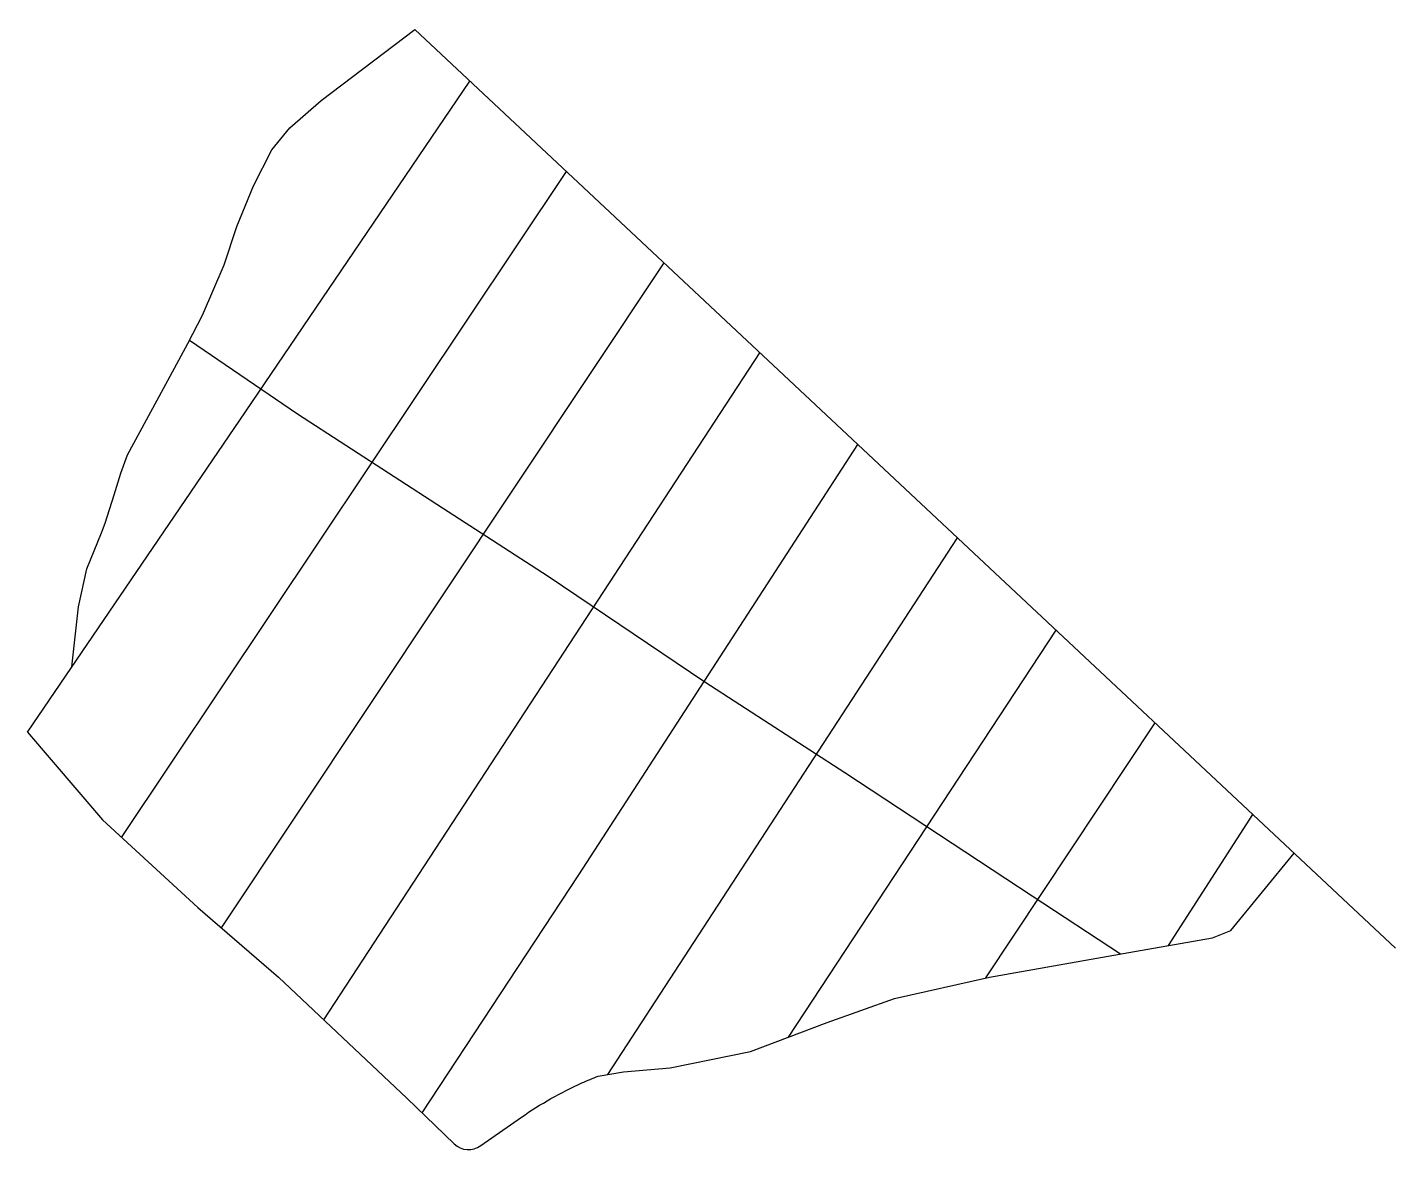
# Model space of a CAD drawing. Header units: millimetres. Extents: x 336854 to 337471, y 7371135 to 7371641.
import ezdxf

# ---------------------------------------------------------------- set-up
doc = ezdxf.new("R2010")
doc.units = ezdxf.units.MM
for name, color, linetype in [('AVENIDA GUATEMALA - DJI_0014', 2, 'Continuous'), ('AVENIDA MONTEMOR - DJI_0010', 1, 'Continuous'), ('AVENIDA VITÓRIA - DJI_0009', 8, 'Continuous'), ('RUA DOS COCAIS - DJI_0011', 3, 'Continuous'), ('RUA DOS EDUCANDÁRIOS - DJI_0012', 1, 'Continuous'), ('RUA DOS INGAZEIROS - DJI_0002', 3, 'Continuous'), ('RUA DOS JATOBÁS - DJI_0001', 4, 'Continuous'), ('RUA DOS JEQUITIBÁS - DJI_0007', 5, 'Continuous'), ('RUA DOS PINHAIS - DJI_0004', 1, 'Continuous'), ('RUA IPÊ AMARELO - DJI_0003', 2, 'Continuous'), ('RUA PAINEIRAS - DJI_0006', 6, 'Continuous'), ('RUA PAU BRASIL - DJI_0005', 8, 'Continuous'), ('RUA TUPINAMBÁS - DJI_0008', 4, 'Continuous')]:
    doc.layers.add(name, color=color, linetype=linetype)

msp = doc.modelspace()

# ---------------------------------------------------------------- linework, layer by layer
at = {"layer": 'AVENIDA GUATEMALA - DJI_0014', "linetype": 'Continuous'}
msp.add_lwpolyline([(336853.63, 7371323.35), (336887.49, 7371283.76), (336930.5, 7371244.26), (336966.94, 7371212.78), (337024.86, 7371158.32), (337046.17, 7371137.64, 0.37068), (337058.18, 7371136.92), (337076.54, 7371149.69, -0.046865), (337103.83, 7371165.11, -0.011933), (337111.21, 7371168.19), (337122.57, 7371170.19), (337143.62, 7371171.93), (337179.83, 7371179.36), (337214.51, 7371192.35), (337244.92, 7371203.2), (337287.69, 7371212.82), (337353.16, 7371224.41), (337388.32, 7371230.63), (337396.59, 7371233.95), (337425.13, 7371268.76)], format="xyb", dxfattribs=at)
at = {"layer": 'AVENIDA MONTEMOR - DJI_0010', "linetype": 'Continuous'}
msp.add_lwpolyline([(337028.45, 7371640.31), (337470.94, 7371225.86)], dxfattribs=at)
at = {"layer": 'AVENIDA VITÓRIA - DJI_0009', "linetype": 'Continuous'}
msp.add_lwpolyline([(336926.79, 7371500.19), (336975.46, 7371466.91), (337040.96, 7371424.51), (337088.58, 7371393.68), (337159.28, 7371346.1), (337222.47, 7371305.08), (337306.99, 7371249.5), (337346.84, 7371223.29)], dxfattribs=at)
at = {"layer": 'RUA DOS COCAIS - DJI_0011', "linetype": 'Continuous'}
msp.add_lwpolyline([(337286.11, 7371212.46), (337286.11, 7371212.46), (337362.42, 7371327.5)], dxfattribs=at)
at = {"layer": 'RUA DOS EDUCANDÁRIOS - DJI_0012', "linetype": 'Continuous'}
msp.add_lwpolyline([(337368.45, 7371227.11), (337368.45, 7371227.11), (337406.58, 7371286.14)], dxfattribs=at)
at = {"layer": 'RUA DOS INGAZEIROS - DJI_0002', "linetype": 'Continuous'}
msp.add_lwpolyline([(336853.63, 7371323.35), (336951.97, 7371467.8), (336951.97, 7371467.8), (337053.29, 7371617.05)], dxfattribs=at)
at = {"layer": 'RUA DOS JATOBÁS - DJI_0001', "linetype": 'Continuous'}
msp.add_lwpolyline([(336873.69, 7371352.81), (336876.71, 7371379.84), (336880.46, 7371397.02), (336887.02, 7371413.19), (336888.73, 7371417.64), (336892.77, 7371430.46), (336895.84, 7371440.17), (336898.79, 7371448.42), (336915.05, 7371478.31), (336925.99, 7371498.67), (336932.69, 7371511.41), (336942.37, 7371534.15), (336948.15, 7371551.48), (336955.63, 7371569.78), (336963.91, 7371586.05), (336971.99, 7371595.93), (336986.22, 7371608.21), (337028.45, 7371640.31)], dxfattribs=at)
msp.add_lwpolyline([(337029.7, 7371641.26), (337029.7, 7371641.26), (337029.7, 7371641.26)], close=True, dxfattribs=at)
at = {"layer": 'RUA DOS JEQUITIBÁS - DJI_0007', "linetype": 'Continuous'}
msp.add_lwpolyline([(337115.58, 7371168.96), (337115.58, 7371168.96), (337115.58, 7371168.96), (337273.33, 7371410.95)], dxfattribs=at)
at = {"layer": 'RUA DOS PINHAIS - DJI_0004', "linetype": 'Continuous'}
msp.add_lwpolyline([(337140.8, 7371535.08), (336941.11, 7371235.09)], dxfattribs=at)
at = {"layer": 'RUA IPÊ AMARELO - DJI_0003', "linetype": 'Continuous'}
msp.add_lwpolyline([(336896.12, 7371275.83), (336896.12, 7371275.83), (336896.12, 7371275.83), (336896.12, 7371275.83), (336896.12, 7371275.83), (337096.87, 7371576.23)], dxfattribs=at)
at = {"layer": 'RUA PAINEIRAS - DJI_0006', "linetype": 'Continuous'}
msp.add_lwpolyline([(337031.68, 7371151.7), (337031.68, 7371151.7), (337102.4, 7371259.05), (337102.4, 7371259.05), (337102.4, 7371259.05), (337102.4, 7371259.05), (337228.35, 7371453.08)], dxfattribs=at)
at = {"layer": 'RUA PAU BRASIL - DJI_0005', "linetype": 'Continuous'}
msp.add_lwpolyline([(336987.43, 7371193.52), (337184.16, 7371494.47)], dxfattribs=at)
at = {"layer": 'RUA TUPINAMBÁS - DJI_0008', "linetype": 'Continuous'}
msp.add_lwpolyline([(337196.99, 7371185.79), (337317.77, 7371369.32)], dxfattribs=at)

doc.saveas('drawing.dxf')
